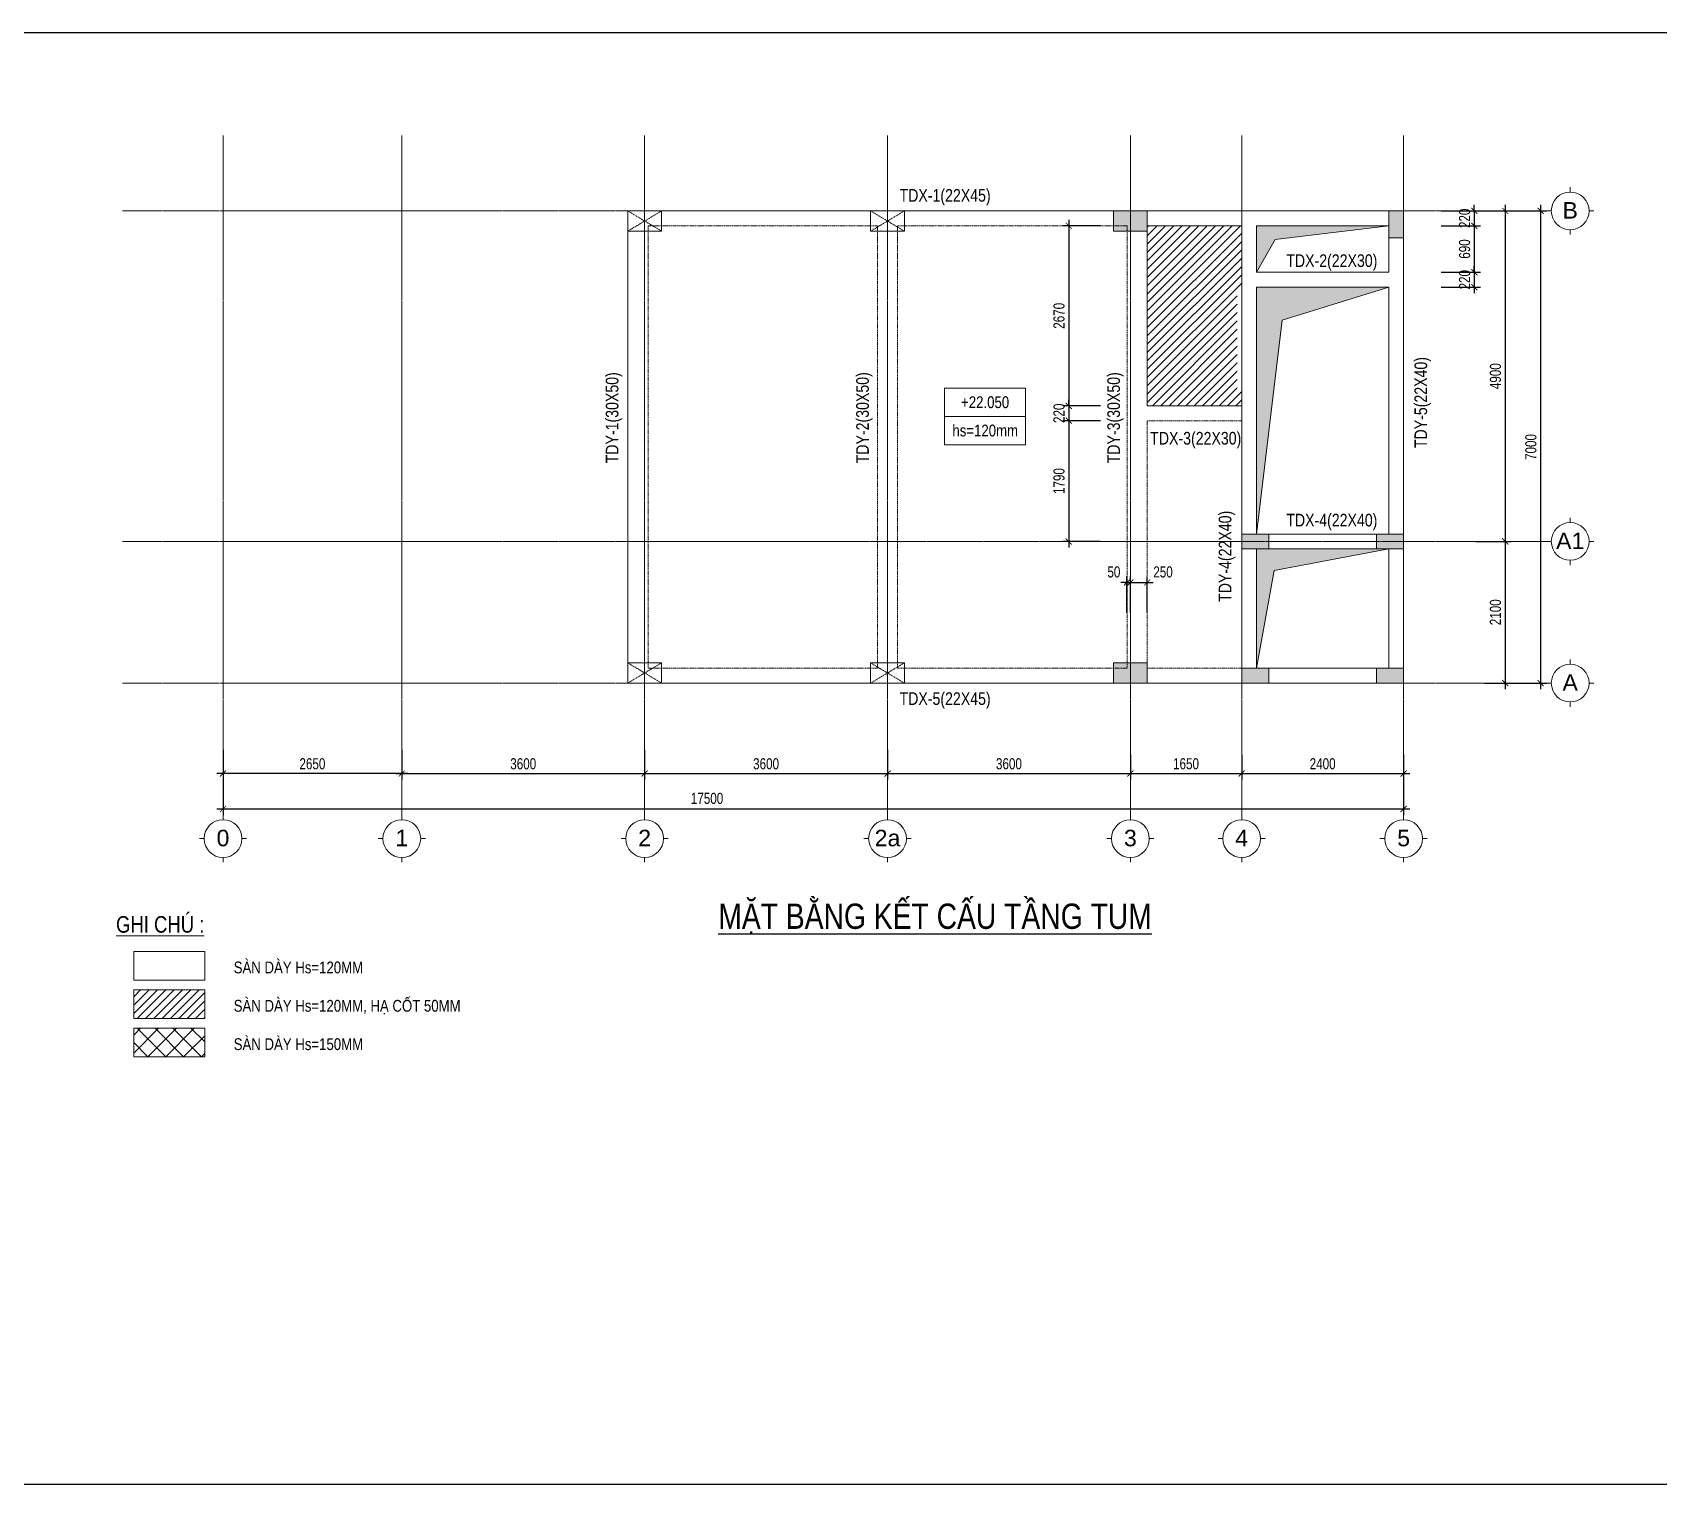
# Model space of a CAD drawing. Extents: x -165145 to 691808, y -202842 to 311040.
# Drawn here: x 291563 to 315665, y -21190 to 335 of the extents above; entities that cross this region are included whole.
import ezdxf
from ezdxf.enums import TextEntityAlignment as Align

# ---------------------------------------------------------------- set-up
doc = ezdxf.new("R2010")
doc.units = 0
doc.header["$LTSCALE"] = 10
doc.header["$MEASUREMENT"] = 0
for name, pattern in [('CENTER', [2, 1.25, -0.25, 0.25, -0.25]), ('HIDDEN', [2.3807, 1.587, -0.7937]), ('ketcau-1', [2, 1, 1])]:
    doc.linetypes.add(name, pattern=pattern)
doc.layers.get('0').update_dxf_attribs({"linetype": 'CONTINUOUS'})
doc.layers.get('Defpoints').update_dxf_attribs({"color": 5, "linetype": 'CONTINUOUS'})
doc.layers.add('GE_KC_AXIS', color=5, linetype='CENTER')
doc.layers.add('GE_KC_TEXT_BIG', color=4, linetype='CONTINUOUS')
for name, color, linetype, lineweight in [('GE_KC_DIM', 1, 'CONTINUOUS', 20), ('GE_KC_GHICHU', 4, 'CONTINUOUS', 20), ('GE_KC_HATCH', 250, 'CONTINUOUS', 20), ('GE_KC_NETKHUAT', 9, 'HIDDEN', 20), ('GE_KC_NETMANH', 8, 'CONTINUOUS', 20), ('GE_KC_NETTHAY', 2, 'CONTINUOUS', 20), ('GE_KC_TEXT', 4, 'CONTINUOUS', 20), ('GE_KC_TEXT TRUC', 4, 'CONTINUOUS', 20), ('GE_KC_TRUC', 5, 'CENTER', 20), ('L-SITE', 91, 'CONTINUOUS', 9)]:
    doc.layers.add(name, color=color, linetype=linetype, lineweight=lineweight)
doc.styles.add('Arial', font='arial.ttf', dxfattribs={"height": 400})
doc.styles.add('GE_KC-Arial', font='arial.ttf', dxfattribs={"width": 0.75})
doc.styles.add('VNCC-Arial', font='arial.ttf', dxfattribs={"width": 0.8})
doc.dimstyles.new('GE_KC_DIM75', dxfattribs={"dimscale": 75, "dimtxt": 2.2, "dimasz": 1.2, "dimexe": 1.2, "dimexo": 0, "dimgap": 0.8, "dimtad": 1, "dimdec": 0, "dimzin": 1, "dimdsep": 46, "dimtxsty": 'GE_KC-Arial', "dimblk": 'ARCHTICK', "dimcen": 1.2, "dimdle": 1.2, "dimclrd": 1, "dimclre": 1, "dimclrt": 4, "dimadec": 0, "dimazin": 0, "dimtfac": 1, "dimtdec": 0, "dimtix": 1, "dimtmove": 2, "dimatfit": 3, "dimfxl": 0.15, "dimtvp": 0.833333, "dimtolj": 1, "dimtzin": 0, "dimarcsym": 0})

# ---------------------------------------------------------------- blocks, each defined once
blk = doc.blocks.new('Grid - M_Grid Head - Circle-24584-TẦNG 2')
at = {"layer": 'L-SITE'}
for p, q in [((0, 4), (0, 5)), ((-4, 0), (-5, 0)), ((4, 0), (5, 0)), ((0, -4), (0, -5))]:
    blk.add_line(p, q, dxfattribs=at)
blk.add_circle((0, 0), 4, dxfattribs=at)
blk = doc.blocks.new('_ArchTick')
at = {"color": 0, "linetype": 'ByBlock', "const_width": 0.15}
blk.add_lwpolyline([(-0.5, -0.5), (0.5, 0.5)], dxfattribs=at)
blk = doc.blocks.new('*D1464')
at = {"layer": 'Defpoints', "color": 0, "transparency": 16777216}
for p in [(15914, 7000), (16882, 7000), (16048, 0)]:
    blk.add_point(p, dxfattribs=at)
at = {"layer": 'GE_KC_DIM', "color": 1, "lineweight": -2, "transparency": 16777216}
for p, q in [((15914, 7000), (16972, 7000)), ((16882, -90), (16882, 7090)), ((16048, 0), (16972, 0))]:
    blk.add_line(p, q, dxfattribs=at)
at = {"layer": 'GE_KC_DIM', "color": 1, "lineweight": -2, "transparency": 16777216, "xscale": 90, "yscale": 90, "zscale": 90}
for p, rotation in [((16882, 7000), 90), ((16882, 0), 270)]:
    blk.add_blockref('_ArchTick', p, dxfattribs=dict(at, rotation=rotation))
at = {"layer": 'GE_KC_DIM', "color": 4, "transparency": 16777216, "insert": (16737, 3500), "char_height": 165, "attachment_point": 5, "rotation": 90, "style": 'GE_KC-Arial'}
blk.add_mtext('\\A1;7000', dxfattribs=at)
blk = doc.blocks.new('*D1465')
at = {"layer": 'Defpoints', "color": 0, "transparency": 16777216}
for p in [(0, -991), (3600, -991), (3600, -1341)]:
    blk.add_point(p, dxfattribs=at)
at = {"layer": 'GE_KC_DIM', "color": 1, "lineweight": -2, "transparency": 16777216}
for p, q in [((0, -991), (0, -1431)), ((3600, -991), (3600, -1431)), ((-90, -1341), (3690, -1341))]:
    blk.add_line(p, q, dxfattribs=at)
at = {"layer": 'GE_KC_DIM', "color": 1, "lineweight": -2, "transparency": 16777216, "xscale": 90, "yscale": 90, "zscale": 90, "rotation": 180}
blk.add_blockref('_ArchTick', (0, -1341), dxfattribs=at)
at = {"layer": 'GE_KC_DIM', "color": 1, "lineweight": -2, "transparency": 16777216, "xscale": 90, "yscale": 90, "zscale": 90}
blk.add_blockref('_ArchTick', (3600, -1341), dxfattribs=at)
at = {"layer": 'GE_KC_DIM', "color": 4, "transparency": 16777216, "insert": (1800, -1197), "char_height": 165, "attachment_point": 5, "style": 'GE_KC-Arial'}
blk.add_mtext('\\A1;3600', dxfattribs=at)
blk = doc.blocks.new('*D1466')
at = {"layer": 'Defpoints', "color": 0, "transparency": 16777216}
for p in [(10800, -1062), (12450, -1062), (12450, -1341)]:
    blk.add_point(p, dxfattribs=at)
at = {"layer": 'GE_KC_DIM', "color": 1, "lineweight": -2, "transparency": 16777216}
for p, q in [((10800, -1062), (10800, -1431)), ((12450, -1062), (12450, -1431)), ((10710, -1341), (12540, -1341))]:
    blk.add_line(p, q, dxfattribs=at)
at = {"layer": 'GE_KC_DIM', "color": 1, "lineweight": -2, "transparency": 16777216, "xscale": 90, "yscale": 90, "zscale": 90, "rotation": 180}
blk.add_blockref('_ArchTick', (10800, -1341), dxfattribs=at)
at = {"layer": 'GE_KC_DIM', "color": 1, "lineweight": -2, "transparency": 16777216, "xscale": 90, "yscale": 90, "zscale": 90}
blk.add_blockref('_ArchTick', (12450, -1341), dxfattribs=at)
at = {"layer": 'GE_KC_DIM', "color": 4, "transparency": 16777216, "insert": (11625, -1197), "char_height": 165, "attachment_point": 5, "style": 'GE_KC-Arial'}
blk.add_mtext('\\A1;1650', dxfattribs=at)
blk = doc.blocks.new('*D1467')
at = {"layer": 'Defpoints', "color": 0, "transparency": 16777216}
for p in [(12450, -1062), (14850, -1062), (14850, -1341)]:
    blk.add_point(p, dxfattribs=at)
at = {"layer": 'GE_KC_DIM', "color": 1, "lineweight": -2, "transparency": 16777216}
for p, q in [((12450, -1062), (12450, -1431)), ((14850, -1062), (14850, -1431)), ((12360, -1341), (14940, -1341))]:
    blk.add_line(p, q, dxfattribs=at)
at = {"layer": 'GE_KC_DIM', "color": 1, "lineweight": -2, "transparency": 16777216, "xscale": 90, "yscale": 90, "zscale": 90, "rotation": 180}
blk.add_blockref('_ArchTick', (12450, -1341), dxfattribs=at)
at = {"layer": 'GE_KC_DIM', "color": 1, "lineweight": -2, "transparency": 16777216, "xscale": 90, "yscale": 90, "zscale": 90}
blk.add_blockref('_ArchTick', (14850, -1341), dxfattribs=at)
at = {"layer": 'GE_KC_DIM', "color": 4, "transparency": 16777216, "insert": (13650, -1197), "char_height": 165, "attachment_point": 5, "style": 'GE_KC-Arial'}
blk.add_mtext('\\A1;2400', dxfattribs=at)
blk = doc.blocks.new('*D1468')
at = {"layer": 'Defpoints', "color": 0, "transparency": 16777216}
for p in [(-2650, -991), (14850, -1062), (14850, -1866)]:
    blk.add_point(p, dxfattribs=at)
at = {"layer": 'GE_KC_DIM', "color": 1, "lineweight": -2, "transparency": 16777216}
for p, q in [((-2650, -991), (-2650, -1956)), ((14850, -1062), (14850, -1956)), ((-2740, -1866), (14940, -1866))]:
    blk.add_line(p, q, dxfattribs=at)
at = {"layer": 'GE_KC_DIM', "color": 1, "lineweight": -2, "transparency": 16777216, "xscale": 90, "yscale": 90, "zscale": 90, "rotation": 180}
blk.add_blockref('_ArchTick', (-2650, -1866), dxfattribs=at)
at = {"layer": 'GE_KC_DIM', "color": 1, "lineweight": -2, "transparency": 16777216, "xscale": 90, "yscale": 90, "zscale": 90}
blk.add_blockref('_ArchTick', (14850, -1866), dxfattribs=at)
at = {"layer": 'GE_KC_DIM', "color": 4, "transparency": 16777216, "insert": (4525, -1710), "char_height": 165, "attachment_point": 5, "style": 'GE_KC-Arial'}
blk.add_mtext('\\A1;17500', dxfattribs=at)
blk = doc.blocks.new('*D1469')
at = {"layer": 'Defpoints', "color": 0, "transparency": 16777216}
for p in [(15914, 7000), (15914, 2100), (16357, 2100)]:
    blk.add_point(p, dxfattribs=at)
at = {"layer": 'GE_KC_DIM', "color": 1, "lineweight": -2, "transparency": 16777216}
for p, q in [((15914, 7000), (16447, 7000)), ((16357, 7090), (16357, 2010)), ((15914, 2100), (16447, 2100))]:
    blk.add_line(p, q, dxfattribs=at)
at = {"layer": 'GE_KC_DIM', "color": 1, "lineweight": -2, "transparency": 16777216, "xscale": 90, "yscale": 90, "zscale": 90}
for p, rotation in [((16357, 7000), 90), ((16357, 2100), 270)]:
    blk.add_blockref('_ArchTick', p, dxfattribs=dict(at, rotation=rotation))
at = {"layer": 'GE_KC_DIM', "color": 4, "transparency": 16777216, "insert": (16212, 4550), "char_height": 165, "attachment_point": 5, "rotation": 90, "style": 'GE_KC-Arial'}
blk.add_mtext('\\A1;4900', dxfattribs=at)
blk = doc.blocks.new('*D1470')
at = {"layer": 'Defpoints', "color": 0, "transparency": 16777216}
for p in [(15914, 2100), (16048, 0), (16357, 0)]:
    blk.add_point(p, dxfattribs=at)
at = {"layer": 'GE_KC_DIM', "color": 1, "lineweight": -2, "transparency": 16777216}
for p, q in [((16357, 2190), (16357, -90)), ((15914, 2100), (16447, 2100)), ((16048, 0), (16447, 0))]:
    blk.add_line(p, q, dxfattribs=at)
at = {"layer": 'GE_KC_DIM', "color": 1, "lineweight": -2, "transparency": 16777216, "xscale": 90, "yscale": 90, "zscale": 90}
for p, rotation in [((16357, 2100), 90), ((16357, 0), 270)]:
    blk.add_blockref('_ArchTick', p, dxfattribs=dict(at, rotation=rotation))
at = {"layer": 'GE_KC_DIM', "color": 4, "transparency": 16777216, "insert": (16212, 1050), "char_height": 165, "attachment_point": 5, "rotation": 90, "style": 'GE_KC-Arial'}
blk.add_mtext('\\A1;2100', dxfattribs=at)
blk = doc.blocks.new('*D1471')
at = {"layer": 'Defpoints', "color": 0, "transparency": 16777216}
for p in [(-2650, -991), (0, -991), (-2650, -1341)]:
    blk.add_point(p, dxfattribs=at)
at = {"layer": 'GE_KC_DIM', "color": 1, "lineweight": -2, "transparency": 16777216}
for p, q in [((-2650, -991), (-2650, -1431)), ((0, -991), (0, -1431)), ((90, -1341), (-2740, -1341))]:
    blk.add_line(p, q, dxfattribs=at)
at = {"layer": 'GE_KC_DIM', "color": 1, "lineweight": -2, "transparency": 16777216, "xscale": 90, "yscale": 90, "zscale": 90, "rotation": 180}
blk.add_blockref('_ArchTick', (-2650, -1341), dxfattribs=at)
at = {"layer": 'GE_KC_DIM', "color": 1, "lineweight": -2, "transparency": 16777216, "xscale": 90, "yscale": 90, "zscale": 90}
blk.add_blockref('_ArchTick', (0, -1341), dxfattribs=at)
at = {"layer": 'GE_KC_DIM', "color": 4, "transparency": 16777216, "insert": (-1325, -1197), "char_height": 165, "attachment_point": 5, "style": 'GE_KC-Arial'}
blk.add_mtext('\\A1;2650', dxfattribs=at)
blk = doc.blocks.new('*D1472')
at = {"layer": 'Defpoints', "color": 0, "transparency": 16777216}
for p in [(3600, -991), (7200, -991), (7200, -1341)]:
    blk.add_point(p, dxfattribs=at)
at = {"layer": 'GE_KC_DIM', "color": 1, "lineweight": -2, "transparency": 16777216}
for p, q in [((3600, -991), (3600, -1431)), ((7200, -991), (7200, -1431)), ((3510, -1341), (7290, -1341))]:
    blk.add_line(p, q, dxfattribs=at)
at = {"layer": 'GE_KC_DIM', "color": 1, "lineweight": -2, "transparency": 16777216, "xscale": 90, "yscale": 90, "zscale": 90, "rotation": 180}
blk.add_blockref('_ArchTick', (3600, -1341), dxfattribs=at)
at = {"layer": 'GE_KC_DIM', "color": 1, "lineweight": -2, "transparency": 16777216, "xscale": 90, "yscale": 90, "zscale": 90}
blk.add_blockref('_ArchTick', (7200, -1341), dxfattribs=at)
at = {"layer": 'GE_KC_DIM', "color": 4, "transparency": 16777216, "insert": (5400, -1197), "char_height": 165, "attachment_point": 5, "style": 'GE_KC-Arial'}
blk.add_mtext('\\A1;3600', dxfattribs=at)
blk = doc.blocks.new('*D1473')
at = {"layer": 'Defpoints', "color": 0, "transparency": 16777216}
for p in [(7200, -991), (10800, -1062), (10800, -1341)]:
    blk.add_point(p, dxfattribs=at)
at = {"layer": 'GE_KC_DIM', "color": 1, "lineweight": -2, "transparency": 16777216}
for p, q in [((7200, -991), (7200, -1431)), ((10800, -1062), (10800, -1431)), ((7110, -1341), (10890, -1341))]:
    blk.add_line(p, q, dxfattribs=at)
at = {"layer": 'GE_KC_DIM', "color": 1, "lineweight": -2, "transparency": 16777216, "xscale": 90, "yscale": 90, "zscale": 90, "rotation": 180}
blk.add_blockref('_ArchTick', (7200, -1341), dxfattribs=at)
at = {"layer": 'GE_KC_DIM', "color": 1, "lineweight": -2, "transparency": 16777216, "xscale": 90, "yscale": 90, "zscale": 90}
blk.add_blockref('_ArchTick', (10800, -1341), dxfattribs=at)
at = {"layer": 'GE_KC_DIM', "color": 4, "transparency": 16777216, "insert": (9000, -1197), "char_height": 165, "attachment_point": 5, "style": 'GE_KC-Arial'}
blk.add_mtext('\\A1;3600', dxfattribs=at)
blk = doc.blocks.new('MBCK-TUM')
at = {"layer": 'GE_KC_HATCH'}
h = blk.add_hatch(dxfattribs=at)
h.set_pattern_fill('ANSI31', color=256, scale=700)
h.set_pattern_definition([(45, (-297036.46, 9309.92), (-61.871843, 61.871843), [])])
h.paths.add_polyline_path([(12450, 6780), (11050, 6780), (11050, 6600), (11050, 4110), (12450, 4110)])
h.paths.add_polyline_path([(12384, 4366), (12384, 5840), (12450, 5840), (12450, 4366)], flags=16)
h = blk.add_hatch(color=256, dxfattribs=at)
h.dxf.hatch_style = 1
h.paths.add_polyline_path([(12947, 6577), (14630, 6780), (12670, 6780), (12670, 6090)])
h = blk.add_hatch(color=256, dxfattribs=at)
h.dxf.hatch_style = 1
h.paths.add_polyline_path([(12670, 5870), (12670, 2210), (13050, 5379), (14630, 5870)])
h = blk.add_hatch(dxfattribs=at)
h.set_pattern_fill('ANSI31', color=256)
h.set_pattern_definition([(45, (-297036.45846, 9309.91727), (-0.08838834765, 0.08838834765), [])])
h.paths.add_polyline_path([(14630, 1990), (12670, 1990), (12670, 220), (12929, 1668)])
for p, q in [((12929, 1668), (14630, 1990)), ((12670, 220), (12929, 1668))]:
    blk.add_line(p, q, dxfattribs=at)
at = {"layer": 'GE_KC_HATCH', "flags": 128}
for points in [[(12670, 6090), (12947, 6577), (14630, 6780)], [(12670, 2210), (13050, 5379), (14630, 5870)]]:
    blk.add_lwpolyline(points, dxfattribs=at)
at = {"layer": 'GE_KC_NETKHUAT'}
for p, q in [((7050, 6780), (3650, 6780)), ((3650, 6780), (3650, 220)), ((7050, 6780), (7050, 220)), ((7350, 6780), (7350, 220)), ((10750, 6780), (7350, 6780)), ((10750, 6780), (10750, 220)), ((11050, 6780), (11050, 4110)), ((12450, 6780), (11050, 6780)), ((12450, 6780), (12450, 4110)), ((12450, 4110), (11050, 4110)), ((11050, 3890), (11050, 220)), ((12450, 3890), (11050, 3890)), ((12450, 3890), (12450, 2210)), ((12450, 1990), (12450, 220)), ((12670, 1990), (12670, 220)), ((12670, 1990), (14630, 1990)), ((14630, 1990), (14630, 220)), ((7050, 220), (3650, 220)), ((10750, 220), (7350, 220)), ((12450, 220), (11050, 220)), ((14630, 220), (12670, 220))]:
    blk.add_line(p, q, dxfattribs=at)
at = {"layer": 'GE_KC_NETTHAY'}
for p, q in [((14850, 7000), (3350, 7000)), ((3350, 7000), (3350, 0)), ((14850, 7000), (14850, 0)), ((12670, 6780), (12670, 6090)), ((14630, 6780), (12670, 6780)), ((14630, 6780), (14630, 6090)), ((14630, 6090), (12670, 6090)), ((12670, 5870), (12670, 2210)), ((14630, 5870), (12670, 5870)), ((14630, 5870), (14630, 2210)), ((12670, 2210), (14630, 2210)), ((14850, 0), (3350, 0))]:
    blk.add_line(p, q, dxfattribs=at)
for points in [[(11050, 6780), (12450, 6780), (12450, 4110), (11050, 4110)], [(12670, 1990), (14630, 1990), (14630, 220), (12670, 220)]]:
    blk.add_lwpolyline(points, close=True, dxfattribs=at)
blk = doc.blocks.new('A$C5633f656')
at = {"layer": 'GE_KC_HATCH', "linetype": 'ketcau-1'}
for points in [[(11050, 7000), (10550, 7000), (10550, 6700), (11050, 6700)], [(14850, 7000), (14630, 7000), (14630, 6600), (14850, 6600)], [(12850, 2210), (12450, 2210), (12450, 1990), (12850, 1990)], [(14850, 2210), (14450, 2210), (14450, 1990), (14850, 1990)], [(11050, 300), (10550, 300), (10550, 0), (11050, 0)], [(12850, 220), (12450, 220), (12450, 0), (12850, 0)], [(14850, 220), (14450, 220), (14450, 0), (14850, 0)]]:
    blk.add_hatch(color=1, dxfattribs=at).paths.add_polyline_path(points)
at = {"layer": 'GE_KC_NETKHUAT'}
for p, q in [((3350, 6700), (3850, 7000)), ((3350, 7000), (3850, 6700)), ((6950, 6700), (7450, 7000)), ((6950, 7000), (7450, 6700)), ((3350, 0), (3850, 300)), ((3350, 300), (3850, 0)), ((6950, 0), (7450, 300)), ((6950, 300), (7450, 0))]:
    blk.add_line(p, q, dxfattribs=at)
at = {"layer": 'GE_KC_NETTHAY', "linetype": 'Continuous'}
for p, q in [((3850, 7000), (3350, 7000)), ((3350, 7000), (3350, 6700)), ((3850, 6700), (3850, 7000)), ((7450, 7000), (6950, 7000)), ((6950, 7000), (6950, 6700)), ((7450, 6700), (7450, 7000)), ((3350, 6700), (3850, 6700)), ((6950, 6700), (7450, 6700)), ((3850, 300), (3350, 300)), ((3350, 300), (3350, 0)), ((3850, 0), (3850, 300)), ((7450, 300), (6950, 300)), ((6950, 300), (6950, 0)), ((7450, 0), (7450, 300)), ((3350, 0), (3850, 0)), ((6950, 0), (7450, 0))]:
    blk.add_line(p, q, dxfattribs=at)
for points in [[(11050, 7000), (10550, 7000), (10550, 6700), (11050, 6700)], [(14850, 7000), (14630, 7000), (14630, 6600), (14850, 6600)], [(12850, 2210), (12450, 2210), (12450, 1990), (12850, 1990)], [(14850, 2210), (14450, 2210), (14450, 1990), (14850, 1990)], [(11050, 300), (10550, 300), (10550, 0), (11050, 0)], [(12850, 220), (12450, 220), (12450, 0), (12850, 0)], [(14850, 220), (14450, 220), (14450, 0), (14850, 0)]]:
    blk.add_lwpolyline(points, close=True, dxfattribs=at)
blk = doc.blocks.new('*D2089')
at = {"layer": 'Defpoints', "color": 0, "transparency": 16777216}
for p in [(307836, -7818), (307786, -8263), (307836, -8263)]:
    blk.add_point(p, dxfattribs=at)
at = {"layer": 'GE_KC_DIM', "color": 1, "lineweight": -2, "transparency": 16777216}
for p, q in [((307786, -7818), (307696, -7818)), ((307786, -8263), (307786, -7728)), ((307786, -7818), (307836, -7818)), ((307836, -8263), (307836, -7728)), ((307836, -7818), (307926, -7818))]:
    blk.add_line(p, q, dxfattribs=at)
at = {"layer": 'GE_KC_DIM', "color": 1, "lineweight": -2, "transparency": 16777216, "xscale": 90, "yscale": 90, "zscale": 90}
blk.add_blockref('_ArchTick', (307786, -7818), dxfattribs=at)
at = {"layer": 'GE_KC_DIM', "color": 1, "lineweight": -2, "transparency": 16777216, "xscale": 90, "yscale": 90, "zscale": 90, "rotation": 180}
blk.add_blockref('_ArchTick', (307836, -7818), dxfattribs=at)
at = {"layer": 'GE_KC_DIM', "color": 4, "transparency": 16777216, "insert": (307592, -7663), "char_height": 165, "attachment_point": 5, "style": 'GE_KC-Arial'}
blk.add_mtext('\\A1;50', dxfattribs=at)
blk = doc.blocks.new('*D2090')
at = {"layer": 'Defpoints', "color": 0, "transparency": 16777216}
for p in [(308086, -7818), (307836, -8263), (308086, -8263)]:
    blk.add_point(p, dxfattribs=at)
at = {"layer": 'GE_KC_DIM', "color": 1, "lineweight": -2, "transparency": 16777216}
for p, q in [((307746, -7818), (308176, -7818)), ((307836, -8263), (307836, -7728)), ((308086, -8263), (308086, -7728))]:
    blk.add_line(p, q, dxfattribs=at)
at = {"layer": 'GE_KC_DIM', "color": 1, "lineweight": -2, "transparency": 16777216, "xscale": 90, "yscale": 90, "zscale": 90, "rotation": 180}
blk.add_blockref('_ArchTick', (307836, -7818), dxfattribs=at)
at = {"layer": 'GE_KC_DIM', "color": 1, "lineweight": -2, "transparency": 16777216, "xscale": 90, "yscale": 90, "zscale": 90}
blk.add_blockref('_ArchTick', (308086, -7818), dxfattribs=at)
at = {"layer": 'GE_KC_DIM', "color": 4, "transparency": 16777216, "insert": (308320, -7663), "char_height": 165, "attachment_point": 5, "style": 'GE_KC-Arial'}
blk.add_mtext('\\A1;250', dxfattribs=at)
blk = doc.blocks.new('*D2106')
at = {"layer": 'Defpoints', "color": 0, "transparency": 16777216}
for p in [(312445, -2310), (312445, -2530), (312935, -2530)]:
    blk.add_point(p, dxfattribs=at)
at = {"layer": 'GE_KC_DIM', "color": 1, "lineweight": -2, "transparency": 16777216}
for p, q in [((312445, -2310), (313025, -2310)), ((312935, -2310), (312935, -2220)), ((312935, -2310), (312935, -2530)), ((312445, -2530), (313025, -2530)), ((312935, -2530), (312935, -2620))]:
    blk.add_line(p, q, dxfattribs=at)
at = {"layer": 'GE_KC_DIM', "color": 1, "lineweight": -2, "transparency": 16777216, "xscale": 90, "yscale": 90, "zscale": 90}
for p, rotation in [((312935, -2310), 270), ((312935, -2530), 90)]:
    blk.add_blockref('_ArchTick', p, dxfattribs=dict(at, rotation=rotation))
at = {"layer": 'GE_KC_DIM', "color": 4, "transparency": 16777216, "insert": (312791, -2420), "char_height": 165, "attachment_point": 5, "rotation": 90, "style": 'GE_KC-Arial'}
blk.add_mtext('\\A1;220', dxfattribs=at)
blk = doc.blocks.new('*D2107')
at = {"layer": 'Defpoints', "color": 0, "transparency": 16777216}
for p in [(312445, -2530), (312445, -3220), (312935, -3220)]:
    blk.add_point(p, dxfattribs=at)
at = {"layer": 'GE_KC_DIM', "color": 1, "lineweight": -2, "transparency": 16777216}
for p, q in [((312445, -2530), (313025, -2530)), ((312935, -2440), (312935, -3310)), ((312445, -3220), (313025, -3220))]:
    blk.add_line(p, q, dxfattribs=at)
at = {"layer": 'GE_KC_DIM', "color": 1, "lineweight": -2, "transparency": 16777216, "xscale": 90, "yscale": 90, "zscale": 90}
for p, rotation in [((312935, -2530), 90), ((312935, -3220), 270)]:
    blk.add_blockref('_ArchTick', p, dxfattribs=dict(at, rotation=rotation))
at = {"layer": 'GE_KC_DIM', "color": 4, "transparency": 16777216, "insert": (312791, -2875), "char_height": 165, "attachment_point": 5, "rotation": 90, "style": 'GE_KC-Arial'}
blk.add_mtext('\\A1;690', dxfattribs=at)
blk = doc.blocks.new('*D2108')
at = {"layer": 'Defpoints', "color": 0, "transparency": 16777216}
for p in [(312445, -3220), (312445, -3440), (312935, -3440)]:
    blk.add_point(p, dxfattribs=at)
at = {"layer": 'GE_KC_DIM', "color": 1, "lineweight": -2, "transparency": 16777216}
for p, q in [((312935, -3220), (312935, -3130)), ((312445, -3220), (313025, -3220)), ((312935, -3220), (312935, -3440)), ((312445, -3440), (313025, -3440)), ((312935, -3440), (312935, -3530))]:
    blk.add_line(p, q, dxfattribs=at)
at = {"layer": 'GE_KC_DIM', "color": 1, "lineweight": -2, "transparency": 16777216, "xscale": 90, "yscale": 90, "zscale": 90}
for p, rotation in [((312935, -3220), 270), ((312935, -3440), 90)]:
    blk.add_blockref('_ArchTick', p, dxfattribs=dict(at, rotation=rotation))
at = {"layer": 'GE_KC_DIM', "color": 4, "transparency": 16777216, "insert": (312791, -3330), "char_height": 165, "attachment_point": 5, "rotation": 90, "style": 'GE_KC-Arial'}
blk.add_mtext('\\A1;220', dxfattribs=at)
blk = doc.blocks.new('*D2109')
at = {"layer": 'Defpoints', "color": 0, "transparency": 16777216}
for p in [(307392, -2530), (306923, -5200), (307392, -5200)]:
    blk.add_point(p, dxfattribs=at)
at = {"layer": 'GE_KC_DIM', "color": 1, "lineweight": -2, "transparency": 16777216}
for p, q in [((307392, -2530), (306833, -2530)), ((306923, -2440), (306923, -5290)), ((307392, -5200), (306833, -5200))]:
    blk.add_line(p, q, dxfattribs=at)
at = {"layer": 'GE_KC_DIM', "color": 1, "lineweight": -2, "transparency": 16777216, "xscale": 90, "yscale": 90, "zscale": 90}
for p, rotation in [((306923, -2530), 90), ((306923, -5200), 270)]:
    blk.add_blockref('_ArchTick', p, dxfattribs=dict(at, rotation=rotation))
at = {"layer": 'GE_KC_DIM', "color": 4, "transparency": 16777216, "insert": (306779, -3865), "char_height": 165, "attachment_point": 5, "rotation": 90, "style": 'GE_KC-Arial'}
blk.add_mtext('\\A1;2670', dxfattribs=at)
blk = doc.blocks.new('*D2110')
at = {"layer": 'Defpoints', "color": 0, "transparency": 16777216}
for p in [(307392, -5200), (306923, -5420), (307392, -5420)]:
    blk.add_point(p, dxfattribs=at)
at = {"layer": 'GE_KC_DIM', "color": 1, "lineweight": -2, "transparency": 16777216}
for p, q in [((307392, -5200), (306833, -5200)), ((306923, -5200), (306923, -5110)), ((306923, -5200), (306923, -5420)), ((307392, -5420), (306833, -5420)), ((306923, -5420), (306923, -5510))]:
    blk.add_line(p, q, dxfattribs=at)
at = {"layer": 'GE_KC_DIM', "color": 1, "lineweight": -2, "transparency": 16777216, "xscale": 90, "yscale": 90, "zscale": 90}
for p, rotation in [((306923, -5200), 270), ((306923, -5420), 90)]:
    blk.add_blockref('_ArchTick', p, dxfattribs=dict(at, rotation=rotation))
at = {"layer": 'GE_KC_DIM', "color": 4, "transparency": 16777216, "insert": (306779, -5310), "char_height": 165, "attachment_point": 5, "rotation": 90, "style": 'GE_KC-Arial'}
blk.add_mtext('\\A1;220', dxfattribs=at)
blk = doc.blocks.new('*D2111')
at = {"layer": 'Defpoints', "color": 0, "transparency": 16777216}
for p in [(307392, -5420), (306923, -7210), (307392, -7210)]:
    blk.add_point(p, dxfattribs=at)
at = {"layer": 'GE_KC_DIM', "color": 1, "lineweight": -2, "transparency": 16777216}
for p, q in [((307392, -5420), (306833, -5420)), ((306923, -5330), (306923, -7300)), ((307392, -7210), (306833, -7210))]:
    blk.add_line(p, q, dxfattribs=at)
at = {"layer": 'GE_KC_DIM', "color": 1, "lineweight": -2, "transparency": 16777216, "xscale": 90, "yscale": 90, "zscale": 90}
for p, rotation in [((306923, -5420), 90), ((306923, -7210), 270)]:
    blk.add_blockref('_ArchTick', p, dxfattribs=dict(at, rotation=rotation))
at = {"layer": 'GE_KC_DIM', "color": 4, "transparency": 16777216, "insert": (306779, -6315), "char_height": 165, "attachment_point": 5, "rotation": 90, "style": 'GE_KC-Arial'}
blk.add_mtext('\\A1;1790', dxfattribs=at)
blk = doc.blocks.new('TRUC')
at = {"layer": 'GE_KC_TRUC', "ltscale": 2}
for p, q in [((-2650, -1955.6), (-2650, 8124.4)), ((0, -1955.6), (0, 8124.4)), ((3600, -1955.6), (3600, 8124.4)), ((7200, -1955.6), (7200, 8124.4)), ((10800, -1955.6), (10800, 8124.4)), ((12450, -1955.6), (12450, 8124.4)), ((14850, -1955.6), (14850, 8124.4)), ((-4139.6, 7000), (16969.7, 7000)), ((-4139.6, 2100), (16969.7, 2100)), ((-4139.6, 0), (16969.7, 0))]:
    blk.add_line(p, q, dxfattribs=at)
at = {"layer": 'GE_KC_TEXT TRUC', "lineweight": 9, "xscale": 70, "yscale": 70, "zscale": 70, "rotation": 270}
for p in [(17319.7, 7000), (17319.7, 2100), (17319.7, 0), (-2650, -2305.6), (0, -2305.6), (3600, -2305.6), (7200, -2305.6), (10800, -2305.6), (12450, -2305.6), (14850, -2305.6)]:
    blk.add_blockref('Grid - M_Grid Head - Circle-24584-TẦNG 2', p, dxfattribs=at)
at = {"layer": 'GE_KC_TEXT TRUC', "style": 'Arial'}
for s, p in [('B', (17319.7, 6886.4)), ('A1', (17319.7, 1986.4)), ('A', (17319.7, -113.6)), ('0', (-2650, -2419.2)), ('1', (0, -2419.2)), ('2', (3600, -2419.2)), ('2a', (7200, -2419.2)), ('3', (10800, -2419.2)), ('4', (12450, -2419.2)), ('5', (14850, -2419.2))]:
    blk.add_text(s, height=245, dxfattribs=at).set_placement(p, align=Align.CENTER)
at = {"layer": 'GE_KC_DIM'}
for base, p1, p2, picture, middle in [((16881.7, 7000), (16048.4, 0), (15914.3, 7000), '*D1464', (16737.4, 3500)), ((16356.7, 2100), (15914.3, 7000), (15914.3, 2100), '*D1469', (16212.4, 4550)), ((16356.7, 0), (15914.3, 2100), (16048.4, 0), '*D1470', (16212.4, 1050))]:
    dim = blk.add_linear_dim(base=base, p1=p1, p2=p2, angle=90, dimstyle='GE_KC_DIM75', dxfattribs=at)
    dim.commit()
    dim.dimension.update_dxf_attribs({"geometry": picture, "text_midpoint": middle})
dim = blk.add_linear_dim(base=(14850, -1866.2), p1=(-2650, -990.7), p2=(14850, -1061.9), dimstyle='GE_KC_DIM75', dxfattribs=at)
dim.commit()
dim.dimension.update_dxf_attribs({"geometry": '*D1468', "text_midpoint": (4525, -1710.5), "dimtype": 128})
for base, p1, p2, picture, middle in [((-2650, -1341.2), (0, -990.7), (-2650, -990.7), '*D1471', (-1325, -1197)), ((3600, -1341.2), (0, -990.7), (3600, -990.7), '*D1465', (1800, -1196.9)), ((7200, -1341.2), (3600, -990.7), (7200, -990.7), '*D1472', (5400, -1196.9)), ((10800, -1341.2), (7200, -990.7), (10800, -1061.9), '*D1473', (9000, -1196.9)), ((12450, -1341.2), (10800, -1061.9), (12450, -1061.9), '*D1466', (11625, -1197)), ((14850, -1341.2), (12450, -1061.9), (14850, -1061.9), '*D1467', (13650, -1197))]:
    dim = blk.add_linear_dim(base=base, p1=p1, p2=p2, dimstyle='GE_KC_DIM75', dxfattribs=at)
    dim.commit()
    dim.dimension.update_dxf_attribs({"geometry": picture, "text_midpoint": middle})

msp = doc.modelspace()

# ---------------------------------------------------------------- hatches: boundary and pattern name
at = {"layer": 'GE_KC_HATCH'}
h = msp.add_hatch(dxfattribs=at)
h.set_pattern_fill('ANSI31', color=250, scale=700)
h.set_pattern_definition([(45, (60277.82, -618.755), (-61.871843, 61.871843), [])])
h.paths.add_polyline_path([(294114.61493, -13857.1649), (293062.2743, -13857.1649), (293062.2743, -14280.46172), (294114.61493, -14280.46172)])
h = msp.add_hatch(dxfattribs=at)
h.set_pattern_fill('ANSI37', color=250, scale=1500)
h.paths.add_polyline_path([(294114.61493, -14425.83499), (293062.2743, -14425.83499), (293062.2743, -14849.13181), (294114.61493, -14849.13181)])

# ---------------------------------------------------------------- linework, layer by layer
at = {"layer": 'Defpoints'}
msp.add_lwpolyline([(291072.50782, 334.78621), (316947.50782, 334.78621), (316947.50782, -21190.21379), (291072.50782, -21190.21379)], close=True, dxfattribs=at)
at = {"layer": 'GE_KC_GHICHU', "color": 8}
for points in [[(306279.48789, -4935.51276), (305079.6706, -4935.51276), (305079.6706, -5355.51276), (306279.48789, -5355.51276)], [(306279.48789, -5355.51276), (305079.6706, -5355.51276), (305079.6706, -5775.51276), (306279.48789, -5775.51276)]]:
    msp.add_lwpolyline(points, close=True, dxfattribs=at)
at = {"layer": 'GE_KC_NETMANH'}
msp.add_line((174130.40086, 334.78621), (385223.40086, 334.78621), dxfattribs=at)
at = {"layer": 'GE_KC_NETTHAY'}
for points in [[(293062.2743, -13288.4948), (294114.61493, -13288.4948), (294114.61493, -13711.79162), (293062.2743, -13711.79162)], [(293062.2743, -13857.1649), (294114.61493, -13857.1649), (294114.61493, -14280.46172), (293062.2743, -14280.46172)], [(293062.2743, -14425.83499), (294114.61493, -14425.83499), (294114.61493, -14849.13181), (293062.2743, -14849.13181)]]:
    msp.add_lwpolyline(points, close=True, dxfattribs=at)

# ---------------------------------------------------------------- block references
at = {"layer": 'GE_KC_AXIS', "linetype": 'Continuous'}
msp.add_blockref('TRUC', (297036.45846, -9309.91727), dxfattribs=at)
at = {"layer": 'GE_KC_NETKHUAT'}
msp.add_blockref('A$C5633f656', (297036.45846, -9309.91727), dxfattribs=at)
at = {"layer": 'GE_KC_TEXT'}
msp.add_blockref('MBCK-TUM', (297036.45846, -9309.91727), dxfattribs=at)

# ---------------------------------------------------------------- texts
at = {"layer": 'GE_KC_GHICHU', "color": 4, "style": 'GE_KC-Arial', "width": 0.8}
msp.add_text('+22.050', height=175, dxfattribs=at).set_placement((305683.22939, -5145.51276), align=Align.MIDDLE_CENTER)
at = {"layer": 'GE_KC_GHICHU', "color": 3, "style": 'GE_KC-Arial', "width": 0.8}
msp.add_text('hs=120mm', height=175, dxfattribs=at).set_placement((305684.78123, -5565.51276), align=Align.MIDDLE_CENTER)
at = {"layer": 'GE_KC_NETTHAY', "color": 4, "style": 'VNCC-Arial', "width": 0.8}
msp.add_text('%%UGHI CHÚ :', height=245, dxfattribs=at).set_placement((292800.81089, -13083.09957), align=Align.BOTTOM_LEFT)
for s, p in [('SÀN DÀY Hs=120MM', (294544.92519, -13612.69104)), ('SÀN DÀY Hs=120MM, HẠ CỐT 50MM', (294544.92519, -14181.36114)), ('SÀN DÀY Hs=150MM', (294544.92519, -14750.03123))]:
    msp.add_text(s, height=175, dxfattribs=at).set_placement(p)
at = {"layer": 'GE_KC_TEXT', "linetype": 'Continuous', "style": 'GE_KC-Arial', "width": 0.8}
for s, p in [('TDX-1(22X45)', (304414.56526, -2173.00928)), ('TDX-2(22X30)', (310147.08595, -3140.84515)), ('TDX-3(22X30)', (308129.94623, -5773.76609)), ('TDX-4(22X40)', (310147.08595, -6987.74611)), ('TDX-5(22X45)', (304414.56526, -9634.04841))]:
    msp.add_text(s, height=187.5, dxfattribs=at).set_placement(p)
for s, p in [('TDY-5(22X40)', (312235.0562, -5826.71425)), ('TDY-1(30X50)', (300247.82576, -6052.1081)), ('TDY-2(30X50)', (303959.79967, -6052.1081)), ('TDY-3(30X50)', (307682.19479, -6052.1081)), ('TDY-4(22X40)', (309333.51318, -8106.14509))]:
    msp.add_text(s, height=187.5, rotation=90, dxfattribs=at).set_placement(p)
at = {"layer": 'GE_KC_TEXT_BIG', "style": 'GE_KC-Arial', "width": 0.8}
msp.add_text('%%UMẶT BẰNG KẾT CẤU TẦNG TUM', height=375, dxfattribs=at).set_placement((304941.15354, -12953.44784), align=Align.CENTER)

# ---------------------------------------------------------------- dimensions: what is measured, and where the dimension line sits
at = {"layer": 'GE_KC_DIM'}
for base, p1, p2, picture, middle in [((312935.25738, -2529.93266), (312444.66112, -2309.93266), (312444.66112, -2529.93266), '*D2106', (312791.01283, -2419.93266)), ((306922.9391, -5199.91247), (307392.39612, -2529.93266), (307392.39612, -5199.91247), '*D2109', (306778.69456, -3864.92256)), ((312935.25738, -3219.90787), (312444.66112, -2529.93266), (312444.66112, -3219.90787), '*D2107', (312791.01283, -2874.92026)), ((312935.25738, -3439.90787), (312444.66112, -3219.90787), (312444.66112, -3439.90787), '*D2108', (312791.01283, -3329.90787)), ((306922.9391, -5419.91247), (307392.39612, -5199.91247), (307392.39612, -5419.91247), '*D2110', (306778.69456, -5309.91247)), ((306922.9391, -7209.93384), (307392.39612, -5419.91247), (307392.39612, -7209.93384), '*D2111', (306778.69456, -6314.92315))]:
    dim = msp.add_linear_dim(base=base, p1=p1, p2=p2, angle=90, dimstyle='GE_KC_DIM75', dxfattribs=at)
    dim.commit()
    dim.dimension.update_dxf_attribs({"geometry": picture, "text_midpoint": middle})
for base, p1, p2, picture, middle in [((307836.45846, -7818.32222), (307786.45846, -8263.03583), (307836.45846, -8263.03583), '*D2089', (307592.36287, -7662.58978)), ((308086.45846, -7818.32222), (307836.45846, -8263.03583), (308086.45846, -8263.03583), '*D2090', (308319.91818, -7662.58978))]:
    dim = msp.add_linear_dim(base=base, p1=p1, p2=p2, dimstyle='GE_KC_DIM75', dxfattribs=at)
    dim.commit()
    dim.dimension.update_dxf_attribs({"geometry": picture, "text_midpoint": middle, "dimtype": 160})

doc.saveas('drawing.dxf')
